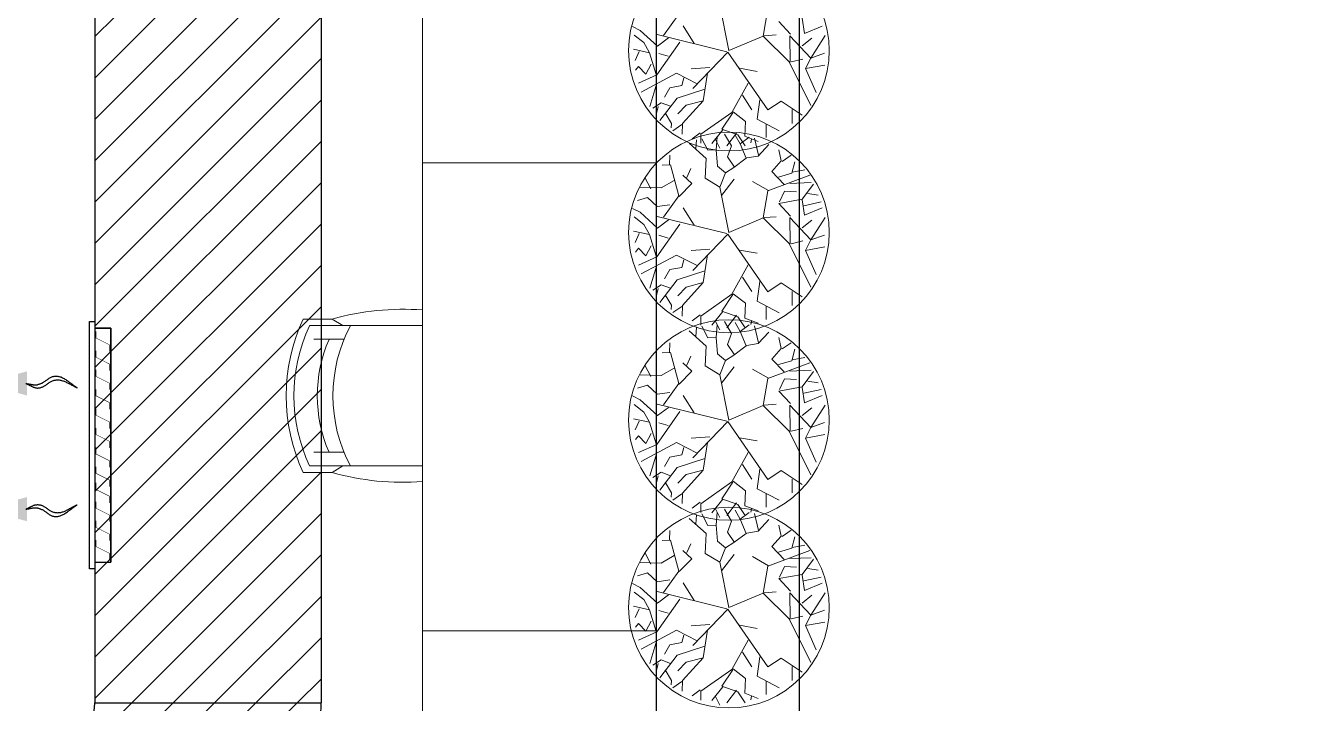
# Model space of a CAD drawing. Header units: millimetres. Extents: x 148480 to 578986, y 39883 to 155062.
# Drawn here: x 237317 to 241374, y 65187 to 67362 of the extents above; entities that cross this region are included whole.
import ezdxf

# ---------------------------------------------------------------- set-up
doc = ezdxf.new("R2010")
doc.units = ezdxf.units.MM
doc.linetypes.add('CONTINU', pattern=[0])
doc.linetypes.add('HIDDEN', pattern=[0.375, 0.25, -0.125])
for name, color, linetype in [('Flooring', 44, 'Continuous'), ('I - MODULAR', 44, 'Continuous'), ('Layer4', 6, 'Continuous'), ('M-HVAC ELLIPTICAL DUCT', 6, 'Continuous'), ('M-HVAC-GRIL', 6, 'Continuous'), ('M-HVAC-INSULATION', 8, 'Continuous'), ('M-HVAC-SUPP', 4, 'Continuous')]:
    doc.layers.add(name, color=color, linetype=linetype)
doc.layers.add('I-01$0$i-plants', color=7, linetype='Continuous', lineweight=13, true_color=0x86b300)
for name, color, linetype, lineweight in [('ID - MODULAR', 44, 'Continuous', 5), ('KDBS-SIDE THROW GRILLE', 1, 'Continuous', 18), ('M HVAC GRILLE', 6, 'Continuous', 13)]:
    doc.layers.add(name, color=color, linetype=linetype, lineweight=lineweight)
pattern_1 = [(225, (811127.6, 15256.2), (66.29126, -66.29126), [])]

# ---------------------------------------------------------------- blocks, each defined once
blk = doc.blocks.new('GFC1')
at = {"layer": 'Flooring', "color": 8, "linetype": 'HIDDEN', "ltscale": 1500}
for centre, radius, start, end in [((300007.7, 78255.1), 12777.8, 229.90697, 79.60318), ((324487.1, 62275.5), 10691.5, 104.44066, 175.45821)]:
    blk.add_arc(centre, radius, start, end, dxfattribs=at)
at = {"layer": 'I - MODULAR', "color": 8, "linetype": 'Continuous'}
blk.add_lwpolyline([(311971.9, 70906.6), (312428.4, 70906.6), (312428.4, 64906.6), (311971.9, 64906.6)], close=True, dxfattribs=at)
at = {"layer": 'I-01$0$i-plants', "color": 8}
for p, q in [((312203.7, 68266.7), (312174.1, 68412.1)), ((312313.7, 68313.4), (312327.7, 68400.1)), ((311994, 68315.6), (312043.2, 68384)), ((312400.4, 68319.3), (312363.9, 68359.6)), ((312438.4, 68370.8), (312445.3, 68321.6)), ((311919.6, 68331.3), (311894.3, 68343.8)), ((311931.3, 68292.4), (311900, 68316.6)), ((311974.7, 68280.9), (311919.6, 68331.3)), ((312197.3, 68262.8), (311969.9, 68319.1)), ((312092.7, 68289.5), (312057.1, 68345.7)), ((312316, 68314), (312355.4, 68317)), ((312445.3, 68321.6), (312502.2, 68345.4)), ((311948.6, 68261.9), (311931.3, 68292.4)), ((312046.3, 68293.5), (311973, 68188.7)), ((312010, 68307.1), (311974.7, 68280.9)), ((312203.7, 68266.7), (312313.7, 68313.4)), ((312313.7, 68313.4), (312397.1, 68231.1)), ((312400.3, 68230), (312399, 68314.5)), ((312399, 68314.5), (312466.1, 68242.9)), ((312438.3, 68281.5), (312468.7, 68306.2)), ((312466.1, 68242.9), (312511.4, 68314.6)), ((311949.2, 68259.7), (311897.4, 68271)), ((311916, 68263.3), (311902.9, 68234.9)), ((311970.1, 68190.2), (311949.2, 68259.7)), ((312008.8, 68248.7), (311979.2, 68257.8)), ((312200.6, 68261.4), (312088, 68145)), ((312200.6, 68261.4), (312328.1, 68076.5)), ((312402.6, 68230.7), (312440.2, 68239.6)), ((312466.1, 68242.9), (312449.4, 68209)), ((312466.1, 68242.9), (312509.6, 68258.3)), ((311913.9, 68215.8), (311904, 68204)), ((311937.5, 68191.6), (311913.9, 68215.8)), ((311954.4, 68223.5), (311937.5, 68191.6)), ((312142.6, 68212.8), (312082.4, 68208.3)), ((312134.6, 68194.8), (312121.3, 68105.9)), ((312237.2, 68209.9), (312293.9, 68200.1)), ((312397.1, 68231.1), (312466, 68091.1)), ((312449.4, 68209), (312510.3, 68220.5)), ((312449.4, 68209), (312483.1, 68131.9)), ((311973, 68188.7), (311914.1, 68162.2)), ((312035.7, 68194.3), (311922.7, 68133.6)), ((311972.9, 68161.9), (311949.8, 68088)), ((312052.9, 68154.6), (312014.7, 68147.6)), ((312102.1, 68160.6), (312035.7, 68194.3)), ((312059.1, 68178.9), (312052.9, 68154.6)), ((312264.9, 68162.5), (312212.7, 68068.8)), ((312038.1, 68114.5), (311982.3, 68042.1)), ((312014.7, 68147.6), (311997.1, 68117.9)), ((312126, 68143.3), (312038.1, 68114.5)), ((312247.2, 68123.6), (312277.1, 68076.9)), ((311986.5, 68099), (311959.4, 68082.1)), ((311976.6, 68087.2), (311971, 68060.8)), ((312016.6, 68088.1), (311986.5, 68099)), ((312066.5, 68091.8), (312039.8, 68063.8)), ((312121.3, 68105.9), (312054.9, 68032.6)), ((312121.3, 68105.9), (312066.5, 68091.8)), ((312302.5, 68109), (312294.4, 68046.4)), ((312328.2, 68076.6), (312370.6, 68104.9)), ((312370.6, 68104.9), (312437.8, 68060.2)), ((312405.7, 68077.4), (312405.7, 68032.9)), ((311998.9, 68067.1), (312019.6, 68033.2)), ((312019.6, 68033.2), (312018.5, 68019.3)), ((312054.9, 68032.6), (312054, 67998.8)), ((312212.7, 68068.8), (312113.2, 67998.5)), ((312216, 68067.4), (312180.9, 68014.4)), ((312217.6, 68070.2), (312256.5, 68039.5)), ((312256.5, 68039.5), (312254.5, 67992)), ((312294.4, 68046.4), (312364.6, 68009.4)), ((312052.9, 68029.7), (312024.2, 68009.9)), ((312111.9, 68002.9), (312085.4, 67983.7)), ((312113.2, 67998.5), (312113.7, 67969.8)), ((312183.8, 68013.2), (312148.9, 67969.1)), ((312180.9, 68014.4), (312231.6, 67996.3)), ((312212.3, 67961.2), (312189.9, 67999.3)), ((312227.6, 68001.6), (312196.9, 67961.2)), ((312239.8, 67967.4), (312223.1, 67996)), ((312231.6, 67996.3), (312255.6, 67961.1)), ((312254.5, 67992), (312296.9, 67975.5)), ((312323.3, 68030.3), (312323, 67987.8)), ((312130.3, 67921), (312075.8, 67969.5)), ((312097.1, 67951.4), (312099.2, 67980.9)), ((312135.8, 67947.4), (312117, 67984.2)), ((312161, 67981.6), (312174.5, 67954.4)), ((312162.4, 67948.6), (312166.3, 67989.8)), ((312198.5, 67925.8), (312212.3, 67961.2)), ((312239.8, 67967.4), (312268.3, 67989.2)), ((312258.8, 67921.8), (312239.8, 67967.4)), ((312276, 67982.8), (312274.2, 67971.1)), ((312298.7, 67931.4), (312285.3, 67985.5)), ((312297.1, 67928.6), (312331.6, 67965.7)), ((312013.6, 67899.5), (312014.8, 67931.1)), ((312128, 67857.8), (312130.3, 67921)), ((312162.4, 67948.6), (312135.8, 67947.4)), ((312167.4, 67896.4), (312162.4, 67948.6)), ((312221.9, 67892.8), (312198.5, 67925.8)), ((312219.6, 67892.1), (312258.8, 67921.8)), ((312261.4, 67922.6), (312297.1, 67928.6)), ((312341.2, 67879.3), (312371.4, 67913.1)), ((312371.4, 67913.1), (312363.3, 67948.4)), ((312374.3, 67911.7), (312403.4, 67931.6)), ((312404.8, 67873.9), (312415, 67910.6)), ((312015.9, 67900.2), (311989.7, 67899.1)), ((312043.2, 67801.1), (312015.9, 67900.2)), ((312068.3, 67859.9), (312081.4, 67888.3)), ((312192.5, 67875.1), (312167.4, 67896.4)), ((312174.1, 67829.2), (312192.5, 67875.1)), ((312192.5, 67875.1), (312219.6, 67892.1)), ((312380.6, 67837.8), (312341.2, 67879.3)), ((312362.9, 67861.4), (312404.8, 67873.9)), ((312406.4, 67876.8), (312447, 67884.2)), ((311953.4, 67823.4), (311934.2, 67860.1)), ((312028.4, 67850.3), (311987, 67826.7)), ((312043.7, 67799.2), (312084.8, 67840.4)), ((312084.8, 67840.4), (312055.5, 67867.3)), ((312174.1, 67829.2), (312128, 67857.8)), ((312179.5, 67801.9), (312220, 67854.2)), ((312330.3, 67818), (312278.7, 67847.3)), ((312327.7, 67817.2), (312463.1, 67867)), ((312398.4, 67840.8), (312467.3, 67843.5)), ((312437.7, 67790.1), (312474, 67839)), ((311942.9, 67795.8), (311910.8, 67786.2)), ((311987, 67826.7), (311919.5, 67828.9)), ((311973.2, 67766.8), (311942.9, 67795.8)), ((311994, 67732.7), (312043.2, 67801.1)), ((312203.7, 67683.8), (312174.1, 67829.2)), ((312313.7, 67730.5), (312327.7, 67817.2)), ((312363.9, 67776.8), (312437.7, 67790.1)), ((312365.3, 67781.6), (312381.9, 67815.8)), ((312381.9, 67815.8), (312420, 67813.6)), ((312456.1, 67808.9), (312489.9, 67803.4)), ((311919.6, 67748.4), (311894.3, 67760.9)), ((311974.7, 67698), (311919.6, 67748.4)), ((312014.3, 67772.4), (311973.2, 67766.8)), ((312092.7, 67706.6), (312057.1, 67762.9)), ((312400.4, 67736.4), (312363.9, 67776.8)), ((312438.4, 67787.9), (312445.3, 67738.7)), ((312443.9, 67769.5), (312499.3, 67781.7)), ((312445.3, 67738.7), (312502.2, 67762.5)), ((311931.3, 67709.5), (311900, 67733.7)), ((311948.6, 67679), (311931.3, 67709.5)), ((312197.3, 67679.9), (311969.9, 67736.2)), ((312046.3, 67710.7), (311973, 67605.9)), ((312010, 67724.2), (311974.7, 67698)), ((312203.7, 67683.8), (312313.7, 67730.5)), ((312313.7, 67730.5), (312397.1, 67648.2)), ((312316, 67731.2), (312355.4, 67734.1)), ((312400.3, 67647.1), (312399, 67731.6)), ((312399, 67731.6), (312466.1, 67660)), ((312438.3, 67698.6), (312468.7, 67723.3)), ((312466.1, 67660), (312511.4, 67731.7)), ((311949.2, 67676.8), (311897.4, 67688.1)), ((311916, 67680.4), (311902.9, 67652)), ((311970.1, 67607.3), (311949.2, 67676.8)), ((312008.8, 67665.8), (311979.2, 67674.9)), ((312200.6, 67678.5), (312088, 67562.2)), ((312200.6, 67678.5), (312328.1, 67493.6)), ((312466.1, 67660), (312509.6, 67675.5)), ((311913.9, 67632.9), (311904, 67621.1)), ((311937.5, 67608.8), (311913.9, 67632.9)), ((311954.4, 67640.7), (311937.5, 67608.8)), ((312142.6, 67629.9), (312082.4, 67625.4)), ((312237.2, 67627.1), (312293.9, 67617.2)), ((312397.1, 67648.2), (312466, 67508.2)), ((312402.6, 67647.8), (312440.2, 67656.7)), ((312466.1, 67660), (312449.4, 67626.1)), ((312449.4, 67626.1), (312510.3, 67637.6)), ((311973, 67605.9), (311914.1, 67579.3)), ((312035.7, 67611.4), (311922.7, 67550.7)), ((312102.1, 67577.7), (312035.7, 67611.4)), ((312059.1, 67596), (312052.9, 67571.8)), ((312134.6, 67611.9), (312121.3, 67523)), ((312449.4, 67626.1), (312483.1, 67549)), ((311972.9, 67579), (311949.8, 67505.2)), ((312014.7, 67564.7), (311997.1, 67535)), ((312052.9, 67571.8), (312014.7, 67564.7)), ((312126, 67560.4), (312038.1, 67531.6)), ((312264.9, 67579.6), (312212.7, 67485.9)), ((311986.5, 67516.2), (311959.4, 67499.2)), ((312038.1, 67531.6), (311982.3, 67459.2)), ((312016.6, 67505.2), (311986.5, 67516.2)), ((312066.5, 67508.9), (312039.8, 67480.9)), ((312121.3, 67523), (312054.9, 67449.7)), ((312121.3, 67523), (312066.5, 67508.9)), ((312247.2, 67540.7), (312277.1, 67494)), ((312302.5, 67526.1), (312294.4, 67463.5)), ((312328.2, 67493.7), (312370.6, 67522)), ((312370.6, 67522), (312437.8, 67477.4)), ((311976.6, 67504.4), (311971, 67477.9)), ((311998.9, 67484.2), (312019.6, 67450.4)), ((312212.7, 67485.9), (312113.2, 67415.6)), ((312216, 67484.5), (312180.9, 67431.5)), ((312217.6, 67487.3), (312256.5, 67456.6)), ((312405.7, 67494.6), (312405.7, 67450)), ((312019.6, 67450.4), (312018.5, 67436.5)), ((312052.9, 67446.8), (312024.2, 67427)), ((312054.9, 67449.7), (312054, 67415.9)), ((312183.8, 67430.3), (312148.9, 67386.3)), ((312180.9, 67431.5), (312231.6, 67413.4)), ((312256.5, 67456.6), (312254.5, 67409.1)), ((312294.4, 67463.5), (312364.6, 67426.5)), ((312323.3, 67447.4), (312323, 67404.9)), ((312111.9, 67420), (312085.4, 67400.8)), ((312113.2, 67415.6), (312113.7, 67386.9)), ((312161, 67398.8), (312174.5, 67371.6)), ((312162.4, 67347.3), (312166.3, 67388.5)), ((312212.3, 67359.9), (312189.9, 67398)), ((312227.6, 67418.7), (312196.9, 67378.3)), ((312239.8, 67366.1), (312223.1, 67394.7)), ((312231.6, 67413.4), (312255.6, 67378.2)), ((312239.8, 67366.1), (312268.3, 67387.9)), ((312254.5, 67409.1), (312296.9, 67392.7)), ((312276, 67399.9), (312274.2, 67388.2)), ((312298.7, 67330.1), (312285.3, 67384.2)), ((312130.3, 67319.7), (312075.8, 67368.2)), ((312097.1, 67350.1), (312099.2, 67379.6)), ((312135.8, 67346.1), (312117, 67382.9)), ((312162.4, 67347.3), (312135.8, 67346.1)), ((312167.4, 67295.2), (312162.4, 67347.3)), ((312198.5, 67324.5), (312212.3, 67359.9)), ((312258.8, 67320.5), (312239.8, 67366.1)), ((312297.1, 67327.3), (312331.6, 67364.5)), ((312371.4, 67311.9), (312363.3, 67347.2)), ((312013.6, 67298.3), (312014.8, 67329.8)), ((312128, 67256.5), (312130.3, 67319.7)), ((312221.9, 67291.5), (312198.5, 67324.5)), ((312219.6, 67290.8), (312258.8, 67320.5)), ((312261.4, 67321.3), (312297.1, 67327.3)), ((312341.2, 67278), (312371.4, 67311.9)), ((312374.3, 67310.4), (312403.4, 67330.3)), ((312404.8, 67272.6), (312415, 67309.3)), ((312015.9, 67298.9), (311989.7, 67297.9)), ((312043.2, 67199.8), (312015.9, 67298.9)), ((312084.8, 67239.1), (312055.5, 67266)), ((312068.3, 67258.7), (312081.4, 67287)), ((312192.5, 67273.8), (312167.4, 67295.2)), ((312174.1, 67227.9), (312192.5, 67273.8)), ((312192.5, 67273.8), (312219.6, 67290.8)), ((312327.7, 67215.9), (312463.1, 67265.7)), ((312380.6, 67236.5), (312341.2, 67278)), ((312362.9, 67260.1), (312404.8, 67272.6)), ((312406.4, 67275.5), (312447, 67282.9)), ((311987, 67225.4), (311919.5, 67227.6)), ((311953.4, 67222.1), (311934.2, 67258.8)), ((312028.4, 67249), (311987, 67225.4)), ((312043.7, 67197.9), (312084.8, 67239.1)), ((312174.1, 67227.9), (312128, 67256.5)), ((312203.7, 67082.5), (312174.1, 67227.9)), ((312179.5, 67200.6), (312220, 67252.9)), ((312330.3, 67216.7), (312278.7, 67246)), ((312398.4, 67239.5), (312467.3, 67242.2)), ((312437.7, 67188.8), (312474, 67237.7)), ((311942.9, 67194.5), (311910.8, 67184.9)), ((311973.2, 67165.6), (311942.9, 67194.5)), ((311994, 67131.4), (312043.2, 67199.8)), ((312313.7, 67129.2), (312327.7, 67215.9)), ((312363.9, 67175.5), (312437.7, 67188.8)), ((312365.3, 67180.3), (312381.9, 67214.5)), ((312381.9, 67214.5), (312420, 67212.4)), ((312438.4, 67186.6), (312445.3, 67137.4)), ((312443.9, 67168.2), (312499.3, 67180.4)), ((312456.1, 67207.6), (312489.9, 67202.1)), ((311919.6, 67147.1), (311894.3, 67159.6)), ((311974.7, 67096.8), (311919.6, 67147.1)), ((312014.3, 67171.1), (311973.2, 67165.6)), ((312092.7, 67105.3), (312057.1, 67161.6)), ((312400.4, 67135.1), (312363.9, 67175.5)), ((312445.3, 67137.4), (312502.2, 67161.3)), ((311931.3, 67108.2), (311900, 67132.4)), ((311948.6, 67077.7), (311931.3, 67108.2)), ((312197.3, 67078.6), (311969.9, 67134.9)), ((312046.3, 67109.4), (311973, 67004.6)), ((312010, 67123), (311974.7, 67096.8)), ((312203.7, 67082.5), (312313.7, 67129.2)), ((312313.7, 67129.2), (312397.1, 67046.9)), ((312316, 67129.9), (312355.4, 67132.9)), ((312400.3, 67045.8), (312399, 67130.3)), ((312399, 67130.3), (312466.1, 67058.8)), ((312438.3, 67097.3), (312468.7, 67122)), ((312466.1, 67058.8), (312511.4, 67130.4)), ((311949.2, 67075.5), (311897.4, 67086.8)), ((311916, 67079.1), (311902.9, 67050.7)), ((311970.1, 67006.1), (311949.2, 67075.5)), ((312008.8, 67064.5), (311979.2, 67073.6)), ((312200.6, 67077.3), (312088, 66960.9)), ((312200.6, 67077.3), (312328.1, 66892.3)), ((312466.1, 67058.8), (312449.4, 67024.9)), ((312466.1, 67058.8), (312509.6, 67074.2)), ((311913.9, 67031.7), (311904, 67019.8)), ((311937.5, 67007.5), (311913.9, 67031.7)), ((311954.4, 67039.4), (311937.5, 67007.5)), ((312142.6, 67028.6), (312082.4, 67024.1)), ((312237.2, 67025.8), (312293.9, 67016)), ((312397.1, 67046.9), (312466, 66906.9)), ((312402.6, 67046.5), (312440.2, 67055.4)), ((312449.4, 67024.9), (312510.3, 67036.4)), ((312449.4, 67024.9), (312483.1, 66947.7)), ((311973, 67004.6), (311914.1, 66978.1)), ((312035.7, 67010.1), (311922.7, 66949.4)), ((311972.9, 66977.7), (311949.8, 66903.9)), ((312102.1, 66976.4), (312035.7, 67010.1)), ((312059.1, 66994.7), (312052.9, 66970.5)), ((312134.6, 67010.6), (312121.3, 66921.7)), ((312264.9, 66978.4), (312212.7, 66884.6)), ((312014.7, 66963.4), (311997.1, 66933.7)), ((312052.9, 66970.5), (312014.7, 66963.4)), ((312126, 66959.1), (312038.1, 66930.4)), ((312247.2, 66939.5), (312277.1, 66892.7)), ((311986.5, 66914.9), (311959.4, 66897.9)), ((311976.6, 66903.1), (311971, 66876.6)), ((312038.1, 66930.4), (311982.3, 66857.9)), ((312016.6, 66903.9), (311986.5, 66914.9)), ((312066.5, 66907.6), (312039.8, 66879.6)), ((312121.3, 66921.7), (312054.9, 66848.4)), ((312121.3, 66921.7), (312066.5, 66907.6)), ((312302.5, 66924.8), (312294.4, 66862.2)), ((312328.2, 66892.4), (312370.6, 66920.8)), ((312370.6, 66920.8), (312437.8, 66876.1)), ((311998.9, 66882.9), (312019.6, 66849.1)), ((312212.7, 66884.6), (312113.2, 66814.4)), ((312216, 66883.2), (312180.9, 66830.3)), ((312217.6, 66886.1), (312256.5, 66855.3)), ((312294.4, 66862.2), (312364.6, 66825.2)), ((312405.7, 66893.3), (312405.7, 66848.7)), ((312019.6, 66849.1), (312018.5, 66835.2)), ((312052.9, 66845.5), (312024.2, 66825.7)), ((312054.9, 66848.4), (312054, 66814.6)), ((312111.9, 66818.7), (312085.4, 66799.5)), ((312183.8, 66829), (312148.9, 66785)), ((312180.9, 66830.3), (312231.6, 66812.2)), ((312227.6, 66817.4), (312196.9, 66777)), ((312256.5, 66855.3), (312254.5, 66807.8)), ((312323.3, 66846.1), (312323, 66803.6)), ((312097.1, 66748.8), (312099.2, 66778.4)), ((312113.2, 66814.4), (312113.7, 66785.6)), ((312135.8, 66744.8), (312117, 66781.6)), ((312161, 66797.5), (312174.5, 66770.3)), ((312162.4, 66746), (312166.3, 66787.3)), ((312212.3, 66758.6), (312189.9, 66796.7)), ((312239.8, 66764.8), (312223.1, 66793.4)), ((312231.6, 66812.2), (312255.6, 66776.9)), ((312239.8, 66764.8), (312268.3, 66786.6)), ((312254.5, 66807.8), (312296.9, 66791.4)), ((312276, 66798.6), (312274.2, 66786.9)), ((312298.7, 66728.8), (312285.3, 66782.9)), ((312130.3, 66718.4), (312075.8, 66766.9)), ((312162.4, 66746), (312135.8, 66744.8)), ((312167.4, 66693.9), (312162.4, 66746)), ((312198.5, 66723.3), (312212.3, 66758.6)), ((312258.8, 66719.2), (312239.8, 66764.8)), ((312297.1, 66726), (312331.6, 66763.2)), ((312371.4, 66710.6), (312363.3, 66745.9)), ((312015.9, 66697.7), (311989.7, 66696.6)), ((312013.6, 66697), (312014.8, 66728.6)), ((312043.2, 66598.5), (312015.9, 66697.7)), ((312128, 66655.2), (312130.3, 66718.4)), ((312192.5, 66672.5), (312167.4, 66693.9)), ((312221.9, 66690.2), (312198.5, 66723.3)), ((312219.6, 66689.5), (312258.8, 66719.2)), ((312261.4, 66720), (312297.1, 66726)), ((312341.2, 66676.8), (312371.4, 66710.6)), ((312374.3, 66709.1), (312403.4, 66729)), ((312404.8, 66671.3), (312415, 66708)), ((311953.4, 66620.8), (311934.2, 66657.5)), ((312084.8, 66637.8), (312055.5, 66664.7)), ((312068.3, 66657.4), (312081.4, 66685.8)), ((312174.1, 66626.6), (312128, 66655.2)), ((312174.1, 66626.6), (312192.5, 66672.5)), ((312192.5, 66672.5), (312219.6, 66689.5)), ((312327.7, 66614.6), (312463.1, 66664.4)), ((312380.6, 66635.2), (312341.2, 66676.8)), ((312362.9, 66658.8), (312404.8, 66671.3)), ((312406.4, 66674.2), (312447, 66681.6)), ((311987, 66624.1), (311919.5, 66626.3)), ((312028.4, 66647.8), (311987, 66624.1)), ((312043.7, 66596.6), (312084.8, 66637.8)), ((312203.7, 66481.3), (312174.1, 66626.6)), ((312179.5, 66599.3), (312220, 66651.6)), ((312330.3, 66615.4), (312278.7, 66644.7)), ((312313.7, 66527.9), (312327.7, 66614.6)), ((312365.3, 66579), (312381.9, 66613.2)), ((312381.9, 66613.2), (312420, 66611.1)), ((312398.4, 66638.2), (312467.3, 66640.9)), ((312437.7, 66587.5), (312474, 66636.4)), ((311942.9, 66593.2), (311910.8, 66583.6)), ((311973.2, 66564.3), (311942.9, 66593.2)), ((311994, 66530.1), (312043.2, 66598.5)), ((312363.9, 66574.2), (312437.7, 66587.5)), ((312400.4, 66533.9), (312363.9, 66574.2)), ((312438.4, 66585.3), (312445.3, 66536.1)), ((312443.9, 66566.9), (312499.3, 66579.1)), ((312456.1, 66606.3), (312489.9, 66600.8)), ((311919.6, 66545.8), (311894.3, 66558.3)), ((311974.7, 66495.5), (311919.6, 66545.8)), ((312197.3, 66477.4), (311969.9, 66533.7)), ((312014.3, 66569.8), (311973.2, 66564.3)), ((312092.7, 66504.1), (312057.1, 66560.3)), ((312316, 66528.6), (312355.4, 66531.6)), ((312445.3, 66536.1), (312502.2, 66560)), ((311931.3, 66506.9), (311900, 66531.1)), ((311948.6, 66476.4), (311931.3, 66506.9)), ((312046.3, 66508.1), (311973, 66403.3)), ((312010, 66521.7), (311974.7, 66495.5)), ((312203.7, 66481.3), (312313.7, 66527.9)), ((312313.7, 66527.9), (312397.1, 66445.6)), ((312400.3, 66444.5), (312399, 66529)), ((312399, 66529), (312466.1, 66457.5)), ((312438.3, 66496), (312468.7, 66520.7)), ((312466.1, 66457.5), (312511.4, 66529.1)), ((311949.2, 66474.3), (311897.4, 66485.5)), ((311916, 66477.8), (311902.9, 66449.5)), ((311970.1, 66404.8), (311949.2, 66474.3)), ((312008.8, 66463.2), (311979.2, 66472.3)), ((312200.6, 66476), (312088, 66359.6)), ((312200.6, 66476), (312328.1, 66291)), ((312402.6, 66445.2), (312440.2, 66454.1)), ((312466.1, 66457.5), (312449.4, 66423.6)), ((312466.1, 66457.5), (312509.6, 66472.9)), ((311913.9, 66430.4), (311904, 66418.6)), ((311937.5, 66406.2), (311913.9, 66430.4)), ((311954.4, 66438.1), (311937.5, 66406.2)), ((312142.6, 66427.3), (312082.4, 66422.9)), ((312237.2, 66424.5), (312293.9, 66414.7)), ((312397.1, 66445.6), (312466, 66305.6)), ((312449.4, 66423.6), (312510.3, 66435.1)), ((312449.4, 66423.6), (312483.1, 66346.4)), ((311973, 66403.3), (311914.1, 66376.8)), ((312035.7, 66408.8), (311922.7, 66348.1)), ((311972.9, 66376.4), (311949.8, 66302.6)), ((312052.9, 66369.2), (312014.7, 66362.1)), ((312102.1, 66375.1), (312035.7, 66408.8)), ((312059.1, 66393.4), (312052.9, 66369.2)), ((312134.6, 66409.3), (312121.3, 66320.4)), ((312264.9, 66377.1), (312212.7, 66283.3)), ((312038.1, 66329.1), (311982.3, 66256.6)), ((312014.7, 66362.1), (311997.1, 66332.4)), ((312126, 66357.8), (312038.1, 66329.1)), ((312247.2, 66338.2), (312277.1, 66291.4)), ((311986.5, 66313.6), (311959.4, 66296.6)), ((311976.6, 66301.8), (311971, 66275.4)), ((312016.6, 66302.6), (311986.5, 66313.6)), ((312066.5, 66306.3), (312039.8, 66278.3)), ((312121.3, 66320.4), (312054.9, 66247.2)), ((312121.3, 66320.4), (312066.5, 66306.3)), ((312302.5, 66323.5), (312294.4, 66261)), ((312328.2, 66291.1), (312370.6, 66319.5)), ((312370.6, 66319.5), (312437.8, 66274.8)), ((312405.7, 66292), (312405.7, 66247.5)), ((311998.9, 66281.6), (312019.6, 66247.8)), ((312019.6, 66247.8), (312018.5, 66233.9)), ((312212.7, 66283.3), (312113.2, 66213.1)), ((312216, 66281.9), (312180.9, 66229)), ((312217.6, 66284.8), (312256.5, 66254)), ((312256.5, 66254), (312254.5, 66206.5)), ((312294.4, 66261), (312364.6, 66223.9)), ((312052.9, 66244.2), (312024.2, 66224.4)), ((312054.9, 66247.2), (312054, 66213.3)), ((312111.9, 66217.4), (312085.4, 66198.3)), ((312113.2, 66213.1), (312113.7, 66184.3)), ((312183.8, 66227.8), (312148.9, 66183.7)), ((312180.9, 66229), (312231.6, 66210.9)), ((312227.6, 66216.1), (312196.9, 66175.7)), ((312231.6, 66210.9), (312255.6, 66175.6)), ((312323.3, 66244.9), (312323, 66202.3)), ((312161, 66196.2), (312174.5, 66169)), ((312254.5, 66206.5), (312296.9, 66190.1)), ((312276, 66197.4), (312274.2, 66185.6))]:
    blk.add_line(p, q, dxfattribs=at)
at = {"layer": 'I-01$0$i-plants', "color": 8, "linetype": 'CONTINU'}
for centre in [(312203.7, 68266.7), (312203.7, 67683.8), (312203.7, 67082.5), (312203.7, 66481.3)]:
    blk.add_circle(centre, 321.5, dxfattribs=at)
at = {"layer": 'ID - MODULAR', "color": 8, "ltscale": 500}
for p, q in [((310839.7, 67406.1), (310932.9, 67406.1)), ((310860, 67385), (310990.8, 67385)), ((310967.1, 67385), (310932.9, 67406.1)), ((310968.8, 67385), (310967.1, 67385)), ((311221.9, 67385), (310990.8, 67385)), ((310932.9, 66914.1), (310839.7, 66914.1)), ((310990.8, 66935.3), (310860, 66935.3)), ((310967.1, 66935.3), (310932.9, 66914.1)), ((310968.8, 66935.3), (310967.1, 66935.3)), ((310990.8, 66935.3), (311221.9, 66935.3))]:
    blk.add_line(p, q, dxfattribs=at)
at = {"layer": 'ID - MODULAR', "color": 8, "ltscale": 500, "extrusion": (0, 0, -1)}
for p, q in [((310873.9, 67341.2), (310970.3, 67341.2)), ((310873.9, 66979.1), (310970.3, 66979.1))]:
    blk.add_line(p, q, dxfattribs=at)
at = {"layer": 'ID - MODULAR', "color": 8, "ltscale": 500}
for points in [[(311971.9, 67906.6), (311221.9, 67906.6), (311221.9, 69406.6), (311971.9, 69406.6)], [(311971.9, 67906.6), (311221.9, 67906.6), (311221.9, 66406.6), (311971.9, 66406.6)]]:
    blk.add_lwpolyline(points, close=True, dxfattribs=at)
blk.add_lwpolyline([(311971.9, 64906.6), (311371.9, 64906.6, -0.414214), (311221.9, 65056.6), (311221.9, 66406.6), (311971.9, 66406.6)], format="xyb", close=True, dxfattribs=at)
for centre, major_axis, start_param, end_param in [((311160.3, 66599), (838.5, 0), 1.49727, 1.845387), ((311365.9, 67160.1), (580.8, 0), 2.704257, 3.578932), ((311340.9, 67160.1), (-530.9, 0), 5.845838, 6.720513), ((311415.9, 67160.1), (480.9, 0), 2.65511, 3.628104), ((311340.9, 67160.1), (-455.9, 0), 5.8748, 6.691551), ((311160.3, 67721.3), (838.5, 0), 4.437818, 4.785935)]:
    blk.add_ellipse(centre, major_axis=major_axis, ratio=1, start_param=start_param, end_param=end_param, dxfattribs=at)
blk = doc.blocks.new('RAAAA')
at = {"linetype": 'Continuous', "ltscale": 1000}
for points in [[(363, 0, 0), (363, 0, 0), (364, 0, 0), (364, 0, 0), (365, 0, 0), (366, 0, 0), (367, -1, 0), (368, -1, 0), (369, -1, 0), (371, -1, 0), (373, -2, 0), (374, -2, 0), (377, -2, 0), (379, -3, 0), (381, -3, 0), (384, -4, 0), (387, -4, 0), (390, -5, 0), (393, -5, 0), (397, -6, 0), (400, -6, 0), (404, -7, 0), (408, -8, 0), (412, -8, 0), (416, -9, 0), (421, -10, 0), (421, -10, 0), (425, -11, 0), (430, -11, 0), (435, -11, 0), (439, -11, 0), (444, -11, 0), (449, -11, 0), (454, -10, 0), (459, -10, 0), (464, -9, 0), (468, -7, 0), (473, -6, 0), (478, -4, 0), (483, -2, 0), (488, 0, 0), (494, 2, 0), (499, 4, 0), (504, 7, 0), (509, 10, 0), (514, 13, 0), (519, 16, 0), (525, 20, 0), (530, 24, 0), (535, 28, 0), (541, 32, 0), (546, 36, 0), (546, 36, 0), (552, 40, 0), (557, 44, 0), (563, 48, 0), (568, 51, 0), (574, 54, 0), (580, 56, 0), (586, 58, 0), (592, 60, 0), (598, 61, 0), (604, 62, 0), (610, 62, 0), (616, 62, 0), (622, 62, 0), (628, 61, 0), (635, 60, 0), (641, 59, 0), (648, 57, 0), (654, 55, 0), (661, 52, 0), (668, 49, 0), (675, 46, 0), (681, 42, 0), (688, 38, 0), (695, 33, 0), (702, 28, 0), (702, 28, 0), (709, 23, 0), (716, 19, 0), (722, 14, 0), (728, 10, 0), (734, 5, 0), (740, 1, 0), (745, -2, 0), (750, -6, 0), (755, -9, 0), (759, -13, 0), (763, -15, 0), (767, -18, 0), (771, -21, 0), (774, -23, 0), (777, -25, 0), (779, -27, 0), (782, -29, 0), (784, -31, 0), (786, -32, 0), (787, -33, 0), (789, -34, 0), (790, -35, 0), (790, -35, 0), (791, -35, 0), (791, -36, 0)], [(363, 0, 0), (363, 0, 0), (364, 0, 0), (364, 0, 0), (365, -1, 0), (366, -1, 0), (367, -2, 0), (368, -2, 0), (369, -3, 0), (371, -4, 0), (373, -5, 0), (374, -5, 0), (377, -6, 0), (379, -8, 0), (381, -9, 0), (384, -10, 0), (387, -12, 0), (390, -13, 0), (393, -15, 0), (397, -16, 0), (400, -18, 0), (404, -20, 0), (408, -22, 0), (412, -24, 0), (416, -26, 0), (421, -28, 0), (421, -28, 0), (425, -30, 0), (430, -32, 0), (435, -34, 0), (439, -35, 0), (444, -36, 0), (449, -37, 0), (454, -37, 0), (459, -38, 0), (464, -38, 0), (468, -37, 0), (473, -37, 0), (478, -36, 0), (483, -35, 0), (488, -33, 0), (494, -32, 0), (499, -30, 0), (504, -28, 0), (509, -25, 0), (514, -22, 0), (519, -19, 0), (525, -16, 0), (530, -13, 0), (535, -9, 0), (541, -5, 0), (546, 0, 0), (546, 0, 0), (552, 4, 0), (557, 8, 0), (563, 12, 0), (568, 15, 0), (574, 18, 0), (580, 21, 0), (586, 23, 0), (592, 25, 0), (598, 27, 0), (604, 28, 0), (610, 29, 0), (616, 30, 0), (622, 30, 0), (628, 31, 0), (635, 30, 0), (641, 30, 0), (648, 29, 0), (654, 28, 0), (661, 26, 0), (668, 24, 0), (675, 22, 0), (681, 20, 0), (688, 17, 0), (695, 14, 0), (702, 10, 0), (702, 10, 0), (709, 7, 0), (716, 3, 0), (722, 0, 0), (728, -3, 0), (734, -6, 0), (740, -9, 0), (745, -12, 0), (750, -14, 0), (755, -17, 0), (759, -19, 0), (763, -21, 0), (767, -23, 0), (771, -25, 0), (774, -27, 0), (777, -28, 0), (779, -30, 0), (782, -31, 0), (784, -32, 0), (786, -33, 0), (787, -34, 0), (789, -34, 0), (790, -35, 0), (790, -35, 0), (791, -35, 0), (791, -36, 0)]]:
    blk.add_polyline3d(points, dxfattribs=at)
blk.add_solid([(373, 101), (0, 0), (373, -101)], dxfattribs=at)
blk = doc.blocks.new('600X200 SIDE THROW GRILLE')
at = {"layer": 'M-HVAC-GRIL', "linetype": 'ByBlock'}
blk.add_lwpolyline([(375, -5), (396.4, -5), (396.4, 12.1), (-396.4, 12.1), (-396.4, -5), (-375, -5), (375, -5), (375, -56.4), (-375, -56.4), (-375, -5), (-375, -56.4), (375, -56.4), (375, -56.4)], dxfattribs=at)
at = {"layer": 'M-HVAC-GRIL', "lineweight": 0, "const_width": 1.71}
for points in [[(-364.6, -8.9), (-343.2, -8.9), (-321.8, -51.7), (-300.3, -51.7)], [(-303.2, -8.9), (-281.8, -8.9), (-260.3, -51.7), (-238.9, -51.7)], [(-241.8, -8.9), (-220.3, -8.9), (-198.9, -51.7), (-177.5, -51.7)], [(-179.6, -8.9), (-158.2, -8.9), (-136.8, -51.7), (-115.3, -51.7)], [(-117.5, -8.9), (-96, -8.9), (-74.6, -51.7), (-53.2, -51.7)], [(-55.3, -8.9), (-33.9, -8.9), (-12.5, -51.7), (9, -51.7)], [(6.8, -8.9), (28.2, -8.9), (49.7, -51.7), (71.1, -51.7)], [(69, -8.9), (90.4, -8.9), (111.8, -51.7), (133.2, -51.7)], [(120.6, -8.9), (142.1, -8.9), (163.5, -51.7), (184.9, -51.7)], [(180.8, -8.9), (202.2, -8.9), (223.6, -51.7), (245.1, -51.7)], [(242.2, -8.9), (263.6, -8.9), (285.1, -51.7), (306.5, -51.7)], [(303.6, -8.9), (325.1, -8.9), (346.5, -51.7), (367.9, -51.7)]]:
    blk.add_lwpolyline(points, dxfattribs=at)
at = {"layer": 'M-HVAC-SUPP'}
for p, xscale, yscale, zscale, rotation in [((-198.5, 355.3), -0.3839999997941415, 0.3839999997941436, 0.3839999997941436, 90.2028781887322), ((205.5, 355.3), 0.3839999997941415, 0.3839999997941415, 0.3839999997941415, 269.7971218112675)]:
    blk.add_blockref('RAAAA', p, dxfattribs=dict(at, xscale=xscale, yscale=yscale, zscale=zscale, rotation=rotation))
blk = doc.blocks.new('jyfhg')
at = {"layer": 'KDBS-SIDE THROW GRILLE', "xscale": -1, "rotation": 90.00000000000006}
blk.add_blockref('600X200 SIDE THROW GRILLE', (-100, -325), dxfattribs=at)

msp = doc.modelspace()

# ---------------------------------------------------------------- block references
at = {"layer": 'Layer4', "linetype": 'Continuous', "rotation": 360}
msp.add_blockref('GFC1', (-72632.4, -986), dxfattribs=at)

# ---------------------------------------------------------------- next in the draw order: hatches: boundary and pattern name
at = {"layer": 'M-HVAC-INSULATION'}
h = msp.add_hatch(dxfattribs=at)
h.set_pattern_fill('ANSI31', color=26, scale=750, angle=180, style=0)
h.set_pattern_definition(pattern_1)
h.paths.add_polyline_path([(237539.9, 75735), (238264.9, 75735), (238264.9, 65189.8), (237539.9, 65189.8)])
h = msp.add_hatch(dxfattribs=at)
h.set_pattern_fill('ANSI31', color=26, scale=750, angle=180, style=0)
h.set_pattern_definition(pattern_1)
h.paths.add_polyline_path([(237539.9, 65189.8, -0.414214), (237389.9, 65039.8), (237389.9, 64314.8, 0.414214), (238264.9, 65189.8)])

# ---------------------------------------------------------------- next in the draw order: linework, layer by layer
at = {"layer": 'M-HVAC ELLIPTICAL DUCT', "linetype": 'Continuous'}
for p, q in [((237539.9, 75735), (237539.9, 65189.8)), ((238264.9, 75735), (238264.9, 65189.8)), ((237539.9, 65189.8), (238264.9, 65189.8))]:
    msp.add_line(p, q, dxfattribs=at)
for radius in [150, 875]:
    msp.add_arc((237389.9, 65189.8), radius, 270, 0, dxfattribs=at)

# ---------------------------------------------------------------- next in the draw order: block references
at = {"layer": 'M HVAC GRILLE', "color": 0, "rotation": 360}
msp.add_blockref('jyfhg', (237634.9, 66340.8), dxfattribs=at)

doc.saveas('drawing.dxf')
